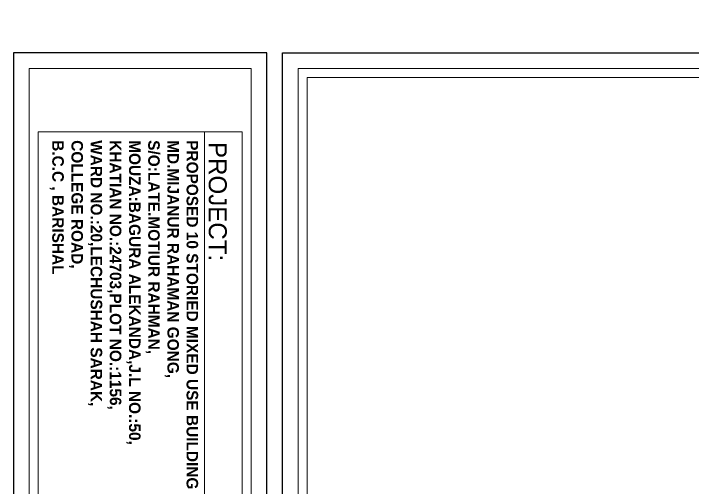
# Model space of a CAD drawing. Header units: inches. Extents: x 109699 to 44449955, y -10987 to 15824140.
# Drawn here: x 197101.4 to 197549.5, y -3260.5 to -2948.1 of the extents above; entities that cross this region are included whole.
import ezdxf

# ---------------------------------------------------------------- set-up
doc = ezdxf.new("R2010")
doc.units = ezdxf.units.IN
doc.header["$LTSCALE"] = 5
doc.header["$MEASUREMENT"] = 0
for name, color, linetype, lineweight in [('@NORMAL', 7, 'Continuous', 5), ('Text', 7, 'Continuous', 0), ('WALL-1', 8, 'Continuous', 9)]:
    doc.layers.add(name, color=color, linetype=linetype, lineweight=lineweight)
doc.styles.get("Standard").update_dxf_attribs({"font": 'times.ttf'})

# ---------------------------------------------------------------- blocks, each defined once
blk = doc.blocks.new('zxczxczxcz')
at = {"layer": '@NORMAL'}
for points in [[(177327.54, -15450.1), (175295.18, -15450.1), (175295.18, -14276.83), (177327.54, -14276.83)], [(177319.91, -15442.46), (175302.82, -15442.46), (175302.82, -14284.47), (177319.91, -14284.47)]]:
    blk.add_lwpolyline(points, close=True, dxfattribs=at)
at = {"layer": 'Text'}
blk.add_line((175349.02, -15529.94), (175700.4, -15529.94), dxfattribs=at)
at = {"layer": 'Text', "lineweight": 30}
blk.add_lwpolyline([(177005.91, -15476.83), (175281.82, -15476.83), (175281.82, -15692.58), (177005.91, -15692.58)], close=True, dxfattribs=at)
at = {"layer": 'Text'}
blk.add_lwpolyline([(176997.69, -15490.2), (175295.18, -15490.2), (175295.18, -15679.21), (176997.69, -15679.21)], close=True, dxfattribs=at)
blk.add_lwpolyline([(175700.4, -15497.83), (175349.02, -15497.83), (175349.02, -15671.58), (175700.4, -15671.58)], dxfattribs=at)
at = {"layer": 'WALL-1', "lineweight": 30}
blk.add_lwpolyline([(177340.91, -15463.47), (175281.82, -15463.47), (175281.82, -14263.47), (177340.91, -14263.47)], close=True, dxfattribs=at)
at = {"layer": 'Text', "attachment_point": 1}
for s, insert, char_height, width in [('{\\fFranklin Gothic Medium Cond|b0|i0|c0|p34;\\C1;PROJECT:}', (175357.76, -15510.92, 91), 15.3383, 414.2273), ('\\pt35.29515;{\\fCentury Gothic|b1|i0|c0|p34;PROPOSED 10 STORIED MIXED USE BUILDING FOR \\PMD.MIJANUR RAHAMAN GONG,\\PS/O:LATE.MOTIUR RAHMAN, \\PMOUZA:BAGURA ALEKANDA,J.L NO.:50,\\PKHATIAN NO.:24703,PLOT NO.:1156,\\PWARD NO.:20,LECHUSHAH SARAK,\\P\\pt67.08058;COLLEGE ROAD, \\PB.C.C , BARISHAL }', (175356.22, -15535.36), 9.8075, 458.1648)]:
    blk.add_mtext(s, dxfattribs=dict(at, insert=insert, char_height=char_height, width=width))

msp = doc.modelspace()

# ---------------------------------------------------------------- block references
at = {"layer": 'WALL-1', "linetype": 'Continuous', "xscale": 0.7745455872000001, "yscale": 0.7745455872000001, "zscale": 0.7745455872000001, "rotation": 270}
msp.add_blockref('zxczxczxcz', (209256.07, 132789.8), dxfattribs=at)

doc.saveas('drawing.dxf')
